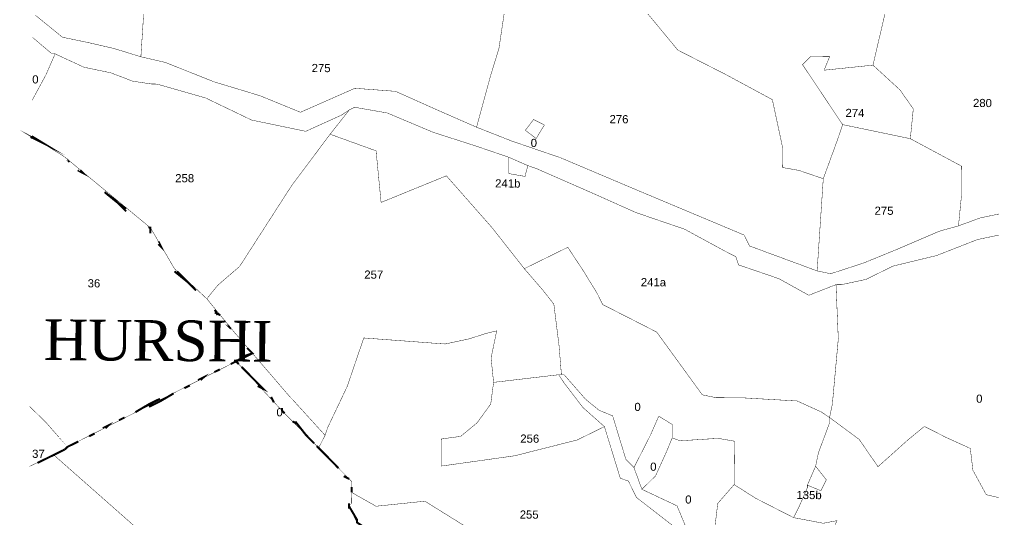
# Model space of a CAD drawing. Header units: metres. Extents: x 326467 to 340077, y 1811030 to 1824953.
# Drawn here: x 326540 to 327992, y 1821166 to 1821911 of the extents above; entities that cross this region are included whole.
import ezdxf

# ---------------------------------------------------------------- set-up
doc = ezdxf.new("R2010")
doc.units = ezdxf.units.M
doc.header["$MEASUREMENT"] = 0
for name, color, linetype in [('SURVEY NO.', 7, 'Continuous'), ('SURVEY PLOT BOUNDARY', 35, 'Continuous'), ('VILLAGE BOUNDARY', 212, 'Continuous'), ('VILLAGE NAME', 3, 'Continuous')]:
    doc.layers.add(name, color=color, linetype=linetype)
doc.styles.add('PDF Arial', font='arial.ttf')
doc.styles.get("Standard").update_dxf_attribs({"font": 'times.ttf'})

# ---------------------------------------------------------------- blocks, each defined once
blk = doc.blocks.new('16')
at = {"layer": 'SURVEY PLOT BOUNDARY', "lineweight": 18, "const_width": 0.6064283831244436}
for points in [[(326734.6445654974, 1822069.96627063), (326720.8637266642, 1821855.776931018), (326680.5330011257, 1821868.218090963), (326644.2134750052, 1821876.584984481), (326603.8515502576, 1821884.98307201), (326563.6768207642, 1821917.639594036)], [(326563.6768207642, 1821917.639594036), (326603.8515502576, 1821884.98307201), (326644.2134750052, 1821876.584984481), (326680.5330011257, 1821868.218090963), (326720.8637266642, 1821855.776931018), (326757.1832527847, 1821847.410037499), (326829.7286231749, 1821818.547033863), (326898.2939091325, 1821797.801369718), (326958.7431986268, 1821773.075021177), (327039.8726378392, 1821808.838787533), (327100.4779233786, 1821804.327801073), (327164.9384965147, 1821775.527185455), (327221.3453025083, 1821750.83194735), (327273.7409097338, 1821730.211059894), (327346.3175635567, 1821705.391128024), (327463.1736596945, 1821655.9696256), (327620.3293663855, 1821590.063890166), (327628.2893668037, 1821573.829212481), (327729.0693818365, 1821536.661703995), (327749.2503442103, 1821532.462660231), (327797.8843456899, 1821548.260618531), (327846.5495463785, 1821568.101649249), (327911.4468242172, 1821595.90404811), (327939.8062656959, 1821603.771832926), (327972.2393050108, 1821615.651496148), (328065.3712274921, 1821635.14939016)], [(328097.5234739257, 1821610.641401635), (327967.9473127114, 1821583.338110827), (327907.1236327089, 1821559.547590372), (327842.3198682736, 1821543.87440941), (327801.7395490629, 1821523.970990024), (327765.2953103299, 1821516.165593227), (327757.2104288521, 1821516.227981896), (327716.6613088503, 1821500.367634926), (327672.3817823118, 1821524.96920613), (327611.9012936084, 1821545.652482255), (327607.9524083848, 1821557.812894163), (327591.8451280707, 1821566.023815684), (327531.4582369945, 1821598.836309059), (327458.8816673952, 1821623.656240279), (327394.4210942592, 1821652.456855896), (327309.8108421821, 1821689.499587044), (327297.7147612861, 1821693.636242139), (327269.5113158525, 1821705.983819405), (327221.1269080451, 1821722.530440435), (327156.6040207147, 1821743.24491057), (327088.1010496015, 1821772.076804421), (327039.6542433761, 1821780.537280618), (327031.5382469129, 1821776.556596221), (327019.3484841662, 1821768.564034717), (326966.6096849915, 1821744.711041369), (326885.8858354964, 1821761.507216426), (326817.4141478158, 1821794.382182043), (326744.8062947839, 1821815.159041497), (326736.7214975297, 1821815.221429516), (326708.4556536781, 1821819.482861949), (326676.2098096174, 1821831.861633225), (326635.8478848698, 1821840.259720753), (326591.5370748985, 1821860.81822019), (326587.4946762715, 1821860.8494142), (326559.3796286419, 1821884.652369162), (326587.4946762715, 1821860.8494142), (326591.5370748985, 1821860.81822019), (326591.5058756895, 1821856.775147774), (326579.1602011214, 1821828.567223538), (326558.6555463955, 1821790.8193186), (326579.1602011214, 1821828.567223538), (326591.5058756895, 1821856.775147774), (326591.5370748985, 1821860.81822019), (326635.8478848698, 1821840.259720753), (326676.2098096174, 1821831.861633225), (326708.4556536781, 1821819.482861949), (326736.7214975297, 1821815.221429516), (326744.8062947839, 1821815.159041497), (326817.4141478158, 1821794.382182043), (326885.8858354964, 1821761.507216426), (326966.6096849915, 1821744.711041369), (327019.3484841662, 1821768.564034717), (327031.5382469129, 1821776.556596221), (327002.9604103211, 1821740.387220267), (326945.7735392282, 1821664.00556439), (326868.031399477, 1821543.306082631), (326835.4735633261, 1821515.254129743), (326819.1478043253, 1821495.163545), (326770.9817909811, 1821540.011672944), (326735.0679388015, 1821600.938507226), (326606.5212672614, 1821707.056606807), (326558.2408569499, 1821737.080153051), (326606.5212672614, 1821707.056606807), (326735.0679388015, 1821600.938507226), (326770.9817909811, 1821540.011672944), (326819.1478043253, 1821495.163545), (326859.1977363327, 1821446.334649084), (326887.2451857212, 1821413.771709736), (326862.8969436606, 1821401.829658495), (326611.2678327239, 1821274.385385364), (326590.9620735139, 1821262.412139463), (326554.4446785589, 1821245.137420509), (326590.9620735139, 1821262.412139463), (326743.5449101509, 1821127.805283386)], [(327841.5533872439, 1821968.42829136), (327812.2891687035, 1821843.31140647), (327739.463005432, 1821835.78675836), (327747.703882955, 1821855.939731772), (327719.4068398944, 1821856.158091789), (327707.1859621623, 1821844.122457219), (327767.1360636623, 1821754.706865792), (327758.8639869303, 1821730.510819963), (327738.2150364211, 1821674.063777482), (327701.9267937334, 1821686.473742767), (327677.7033485088, 1821690.703981191), (327677.921742972, 1821719.005488105), (327662.3136506523, 1821791.905652511), (327593.8730773072, 1821828.823606971), (327521.390105335, 1821865.77275544), (327457.3039227073, 1821943.090240054)], [(327267.3720696258, 1821952.642515036), (327254.5895219077, 1821867.831577621), (327242.1502497125, 1821827.494436136), (327221.3453025083, 1821750.83194735), (327164.9384965147, 1821775.527185455), (327100.4779233786, 1821804.327801073), (327039.8726378392, 1821808.838787533), (326958.7431986268, 1821773.075021177), (326898.2939091325, 1821797.801369718), (326829.7286231749, 1821818.547033863), (326757.1832527847, 1821847.410037499), (326720.8637266642, 1821855.776931018), (326734.6445654974, 1822069.96627063)], [(327457.3039227073, 1821943.090240054), (327521.390105335, 1821865.77275544), (327593.8730773072, 1821828.823606971), (327662.3136506523, 1821791.905652511), (327677.921742972, 1821719.005488105), (327677.7033485088, 1821690.703981191), (327701.9267937334, 1821686.473742767), (327738.2150364211, 1821674.063777482), (327729.0693818365, 1821536.661703995), (327628.2893668037, 1821573.829212481), (327620.3293663855, 1821590.063890166), (327463.1736596945, 1821655.9696256), (327346.3175635567, 1821705.391128024), (327273.7409097338, 1821730.211059894), (327221.3453025083, 1821750.83194735), (327242.1502497125, 1821827.494436136), (327254.5895219077, 1821867.831577621), (327267.3720696258, 1821952.642515036)], [(328017.5037912658, 1821194.797549259), (327981.1842651454, 1821203.164442778), (327961.2528964438, 1821239.708065873), (327957.4600914888, 1821272.083839213), (327921.2029637864, 1821288.536877565), (327888.9883189347, 1821304.958721257), (327864.5777626797, 1821284.930524532), (327819.7989645731, 1821244.842937724), (327791.8139978263, 1821285.492021254), (327747.5967854821, 1821318.17973794), (327751.795264378, 1821338.363905363), (327760.6288426488, 1821435.335255336), (327757.2104288521, 1821516.227981896), (327765.2953103299, 1821516.165593227), (327801.7395490629, 1821523.970990024), (327842.3198682736, 1821543.87440941), (327907.1236327089, 1821559.547590372), (327967.9473127114, 1821583.338110827), (328097.5234739257, 1821610.641401635)], [(327527.963924284, 1821146.01202998), (327459.6481484249, 1821199.102358328), (327447.7080635741, 1821223.454375505), (327435.6119826782, 1821227.5910306), (327411.9501232161, 1821304.596572518), (327379.8290759915, 1821333.147633459), (327351.812825812, 1821369.753645224), (327343.8216261849, 1821381.945250492), (327347.8640248119, 1821381.914056482), (327351.9064234391, 1821381.882862472), (327383.9651564693, 1821345.245656049), (327404.052521216, 1821328.917395036), (327424.2022843808, 1821320.675278855), (327443.9152586192, 1821255.830148846), (327455.9489410971, 1821243.607348918), (327467.8266275299, 1821211.169186909), (327520.1910348964, 1821186.505142812), (327532.0999205382, 1821158.110053219)], [(327216.696619064, 1821148.413988866), (327144.2760455098, 1821193.449282168), (327071.4498822383, 1821185.924634057), (327035.2239543949, 1821206.420829049), (327035.348751231, 1821222.593118714), (326987.2140213195, 1821271.484318425), (326987.2452205284, 1821275.527390841), (326995.4548146187, 1821291.637292488), (326999.5908950966, 1821303.735315077), (327028.3559262926, 1821364.163041306), (327053.1720722649, 1821436.751179443), (327174.3826433438, 1821427.729206523), (327210.8268820767, 1821435.53460332), (327235.1439249283, 1821443.433582145), (327251.3448028694, 1821447.351877873), (327242.9480135249, 1821406.983541729), (327246.7096192709, 1821370.564695972), (327242.4176269716, 1821338.251310651), (327221.9870709256, 1821310.105775084), (327197.5764304469, 1821290.07757901), (327169.2481881772, 1821286.25286661), (327168.936196087, 1821245.822142447), (327278.206682315, 1821261.152186704), (327371.3698040053, 1821284.693153132), (327411.9501232161, 1821304.596572518), (327435.6119826782, 1821227.5910306), (327447.7080635741, 1821223.454375505), (327459.6481484249, 1821199.102358328), (327527.963924284, 1821146.01202998)], [(327738.2952184261, 1821160.562217498), (327693.8908108277, 1821168.991499686), (327702.1004891417, 1821185.101400682), (327714.4461643597, 1821213.309409142), (327714.4773635688, 1821217.352481558), (327734.6271267335, 1821209.110365378), (327742.8368050475, 1821225.220266374), (327726.8230381369, 1821245.560405794), (327731.0215170328, 1821265.744573216), (327747.5343870641, 1821310.093593108), (327747.5967854821, 1821318.17973794), (327791.8139978263, 1821285.492021254), (327819.7989645731, 1821244.842937724), (327864.5777626797, 1821284.930524532), (327888.9883189347, 1821304.958721257), (327921.2029637864, 1821288.536877565), (327957.4600914888, 1821272.083839213), (327961.2528964438, 1821239.708065873), (327981.1842651454, 1821203.164442778), (328017.5037912658, 1821194.797549259)]]:
    blk.add_lwpolyline(points, dxfattribs=at)
for points in [[(328035.5589223851, 1821962.887894135), (328067.7735672368, 1821946.466050443), (328107.8234998941, 1821897.637238751), (328127.6924701777, 1821853.007470824), (328135.6213556104, 1821832.729720073), (328119.3579950277, 1821820.725280162), (328082.1337754192, 1821711.842988733), (328065.3712274921, 1821635.14939016), (327972.2393050108, 1821615.651496148), (327939.8062656959, 1821603.771832926), (327944.1918556223, 1821648.214435496), (327944.5350469215, 1821692.688232076), (327868.0408755313, 1821733.711646971), (327872.4264661075, 1821778.154333765), (327852.4326989879, 1821806.611812027), (327812.2891687035, 1821843.31140647), (327841.5533872439, 1821968.42829136), (327857.7855486177, 1821976.389658855), (327881.8841127824, 1821955.987131416), (328019.295646026, 1821950.883453574)], [(327868.0408755313, 1821733.711646971), (327767.1360636623, 1821754.706865792), (327707.1859621623, 1821844.122457219), (327719.4068398944, 1821856.158091789), (327747.703882955, 1821855.939731772), (327739.463005432, 1821835.78675836), (327812.2891687035, 1821843.31140647), (327852.4326989879, 1821806.611812027), (327872.4264661075, 1821778.154333765)], [(327269.5113158525, 1821705.983819405), (327269.3241205984, 1821681.725384907), (327293.5474815993, 1821677.495147133), (327297.7147612861, 1821693.636242139), (327309.8108421821, 1821689.499587044), (327394.4210942592, 1821652.456855896), (327458.8816673952, 1821623.656240279), (327531.4582369945, 1821598.836309059), (327591.8451280707, 1821566.023815684), (327607.9524083848, 1821557.812894163), (327611.9012936084, 1821545.652482255), (327672.3817823118, 1821524.96920613), (327716.6613088503, 1821500.367634926), (327757.2104288521, 1821516.227981896), (327760.6288426488, 1821435.335255336), (327751.795264378, 1821338.363905363), (327747.5967854821, 1821318.17973794), (327735.5319037952, 1821326.359465452), (327699.2748603164, 1821342.812503153), (327618.4574131942, 1821347.479460961), (327578.0330900286, 1821347.791403656), (327557.8521276548, 1821351.99044742), (327489.848343236, 1821445.511415709), (327409.3116896449, 1821486.566109488), (327401.3516050032, 1821502.800787822), (327381.3890370926, 1821535.301338501), (327357.4152697638, 1821571.876155605), (327292.4867084925, 1821540.030684977), (327244.445576208, 1821601.051101937), (327176.3169949531, 1821678.399780561), (327078.986593576, 1821638.717719126), (327071.4945812932, 1821715.598483057), (327002.9604103211, 1821740.387220267), (327031.5382469129, 1821776.556596221), (327039.6542433761, 1821780.537280618), (327088.1010496015, 1821772.076804421), (327156.6040207147, 1821743.24491057), (327221.1269080451, 1821722.530440435)], [(327322.4373096314, 1821754.095163027), (327310.1540334813, 1821733.973383624), (327294.0778681527, 1821746.227378211), (327306.3300293174, 1821762.306084548)], [(327322.4373096314, 1821754.095163027), (327306.3300293174, 1821762.306084548), (327294.0778681527, 1821746.227378211), (327310.1540334813, 1821733.973383624)], [(327868.0408755313, 1821733.711646971), (327944.5350469215, 1821692.688232076), (327944.1918556223, 1821648.214435496), (327939.8062656959, 1821603.771832926), (327911.4468242172, 1821595.90404811), (327846.5495463785, 1821568.101649249), (327797.8843456899, 1821548.260618531), (327749.2503442103, 1821532.462660231), (327729.0693818365, 1821536.661703995), (327738.2150364211, 1821674.063777482), (327758.8639869303, 1821730.510819963), (327767.1360636623, 1821754.706865792)], [(327292.4867084925, 1821540.030684977), (327320.534157881, 1821507.46774563), (327336.5479247916, 1821487.12760621), (327344.1648174842, 1821426.419047072), (327347.8640248119, 1821381.914056482), (327343.8216261849, 1821381.945250492), (327246.7096192709, 1821370.564695972), (327242.9480135249, 1821406.983541729), (327251.3448028694, 1821447.351877873), (327235.1439249283, 1821443.433582145), (327210.8268820767, 1821435.53460332), (327174.3826433438, 1821427.729206523), (327053.1720722649, 1821436.751179443), (327028.3559262926, 1821364.163041306), (326999.5908950966, 1821303.735315077), (326995.4548146187, 1821291.637292488), (326947.3512839162, 1821344.571564615), (326943.3400002745, 1821348.645831691), (326887.2451857212, 1821413.771709736), (326859.1977363327, 1821446.334649084), (326819.1478043253, 1821495.163545), (326835.4735633261, 1821515.254129743), (326868.031399477, 1821543.306082631), (326945.7735392282, 1821664.00556439), (327002.9604103211, 1821740.387220267), (327071.4945812932, 1821715.598483057), (327078.986593576, 1821638.717719126), (327176.3169949531, 1821678.399780561), (327244.445576208, 1821601.051101937)], [(327297.7147612861, 1821693.636242139), (327293.5474815993, 1821677.495147133), (327269.3241205984, 1821681.725384907), (327269.5113158525, 1821705.983819405)], [(327747.5967854821, 1821318.17973794), (327747.5343870641, 1821310.093593108), (327731.0215170328, 1821265.744573216), (327726.8230381369, 1821245.560405794), (327714.4773635688, 1821217.352481558), (327714.4461643597, 1821213.309409142), (327702.1004891417, 1821185.101400682), (327693.8908108277, 1821168.991499686), (327685.8371285589, 1821173.096960771), (327637.5152040432, 1821197.729810208), (327605.3316741769, 1821218.194726966), (327605.8308615212, 1821282.883885628), (327581.6075005204, 1821287.114123401), (327524.98221519, 1821283.507771019), (327512.886134294, 1821287.644426114), (327513.0421303391, 1821307.859788196), (327492.9235663834, 1821320.144976793), (327480.5778918153, 1821291.937052557), (327455.9489410971, 1821243.607348918), (327443.9152586192, 1821255.830148846), (327424.2022843808, 1821320.675278855), (327404.052521216, 1821328.917395036), (327383.9651564693, 1821345.245656049), (327351.9064234391, 1821381.882862472), (327347.8640248119, 1821381.914056482), (327344.1648174842, 1821426.419047072), (327336.5479247916, 1821487.12760621), (327320.534157881, 1821507.46774563), (327292.4867084925, 1821540.030684977), (327357.4152697638, 1821571.876155605), (327381.3890370926, 1821535.301338501), (327401.3516050032, 1821502.800787822), (327409.3116896449, 1821486.566109488), (327489.848343236, 1821445.511415709), (327557.8521276548, 1821351.99044742), (327578.0330900286, 1821347.791403656), (327618.4574131942, 1821347.479460961), (327699.2748603164, 1821342.812503153), (327735.5319037952, 1821326.359465452)], [(326987.2452205284, 1821275.527390841), (326987.2140213195, 1821271.484318425), (326931.0567241244, 1821328.524052288), (326862.8969436606, 1821401.829658495), (326887.2451857212, 1821413.771709736), (326943.3400002745, 1821348.645831691), (326947.3512839162, 1821344.571564615), (326995.4548146187, 1821291.637292488)], [(326987.2140213195, 1821271.484318425), (327035.348751231, 1821222.593118714), (327035.2239543949, 1821206.420829049), (327035.0991569089, 1821190.24845516), (327031.0255590727, 1821186.236576753), (327042.9656439236, 1821161.884559576), (327075.1802887752, 1821145.462715884), (327119.5534971646, 1821132.99036128), (327200.4333427048, 1821136.409548305), (327208.455741541, 1821128.261015453), (327228.5431062877, 1821111.93275444), (327268.8426326172, 1821095.448522079), (327289.0547942001, 1821095.292550731), (327195.3300867473, 1820998.976280809), (327146.8832805218, 1821007.436757006), (327004.8678471124, 1820939.796324713), (326883.3764825024, 1820912.430561661), (326859.8706197353, 1821009.651549885), (326851.9729335117, 1821033.972373052), (326743.5449101509, 1821127.805283386), (326590.9620735139, 1821262.412139463), (326611.2678327239, 1821274.385385364), (326862.8969436606, 1821401.829658495), (326931.0567241244, 1821328.524052288)], [(327246.7096192709, 1821370.564695972), (327343.8216261849, 1821381.945250492), (327351.812825812, 1821369.753645224), (327379.8290759915, 1821333.147633459), (327411.9501232161, 1821304.596572518), (327371.3698040053, 1821284.693153132), (327278.206682315, 1821261.152186704), (327168.936196087, 1821245.822142447), (327169.2481881772, 1821286.25286661), (327197.5764304469, 1821290.07757901), (327221.9870709256, 1821310.105775084), (327242.4176269716, 1821338.251310651)], [(326611.2678327239, 1821274.385385364), (326579.2090996936, 1821311.022591788), (326555.1339347798, 1821334.457403357), (326579.2090996936, 1821311.022591788)], [(327512.886134294, 1821287.644426114), (327504.6452567711, 1821267.491452701), (327488.1947851578, 1821231.228577642), (327467.8266275299, 1821211.169186909), (327455.9489410971, 1821243.607348918), (327480.5778918153, 1821291.937052557), (327492.9235663834, 1821320.144976793), (327513.0421303391, 1821307.859788196)], [(327605.3316741769, 1821218.194726966), (327580.8587188539, 1821190.080301185), (327576.5355273455, 1821153.723843448), (327564.2833661808, 1821137.645137111), (327560.2721667627, 1821141.719403537), (327532.0999205382, 1821158.110053219), (327520.1910348964, 1821186.505142812), (327467.8266275299, 1821211.169186909), (327488.1947851578, 1821231.228577642), (327504.6452567711, 1821267.491452701), (327512.886134294, 1821287.644426114), (327524.98221519, 1821283.507771019), (327581.6075005204, 1821287.114123401), (327605.8308615212, 1821282.883885628)], [(327714.4773635688, 1821217.352481558), (327726.8230381369, 1821245.560405794), (327742.8368050475, 1821225.220266374), (327734.6271267335, 1821209.110365378)], [(327035.2239543949, 1821206.420829049), (327071.4498822383, 1821185.924634057), (327144.2760455098, 1821193.449282168), (327216.696619064, 1821148.413988866), (327228.7926999599, 1821144.277333771), (327345.6488803214, 1821094.855830697), (327373.821126546, 1821078.465181015), (327377.7075291279, 1821058.218624924), (327421.9559406812, 1821029.573980654), (327429.9471403083, 1821017.382375386), (327301.1509593196, 1821091.155894986), (327289.0547942001, 1821095.292550731), (327268.8426326172, 1821095.448522079), (327228.5431062877, 1821111.93275444), (327208.455741541, 1821128.261015453), (327200.4333427048, 1821136.409548305), (327119.5534971646, 1821132.99036128), (327075.1802887752, 1821145.462715884), (327042.9656439236, 1821161.884559576), (327031.0255590727, 1821186.236576753), (327035.0991569089, 1821190.24845516)], [(327693.8908108277, 1821168.991499686), (327738.2952184261, 1821160.562217498), (327758.5384949943, 1821164.449319216), (327737.9208279178, 1821112.045348502), (327717.3966742448, 1821071.770595686), (327705.2381107071, 1821067.821106598), (327680.733956825, 1821035.663692625), (327680.6091599889, 1821019.491402959), (327664.4705962422, 1821023.659252714), (327628.2759511815, 1821048.198435248), (327596.0925055388, 1821068.663351357), (327580.3907307185, 1821129.43421494), (327564.2833661808, 1821137.645137111), (327576.5355273455, 1821153.723843448), (327580.8587188539, 1821190.080301185), (327605.3316741769, 1821218.194726966), (327637.5152040432, 1821197.729810208), (327685.8371285589, 1821173.096960771)]]:
    blk.add_lwpolyline(points, close=True, dxfattribs=at)
at = {"layer": 'VILLAGE BOUNDARY', "lineweight": 50, "const_width": 3.032141915622218}
for points in [[(326558.2304570811, 1821735.732445086), (326574.3378216188, 1821727.521522915), (326558.2429369207, 1821737.349694269)], [(326698.9044087262, 1821629.520762826), (326686.8395270393, 1821637.700490338), (326666.7521622925, 1821654.028751351), (326682.8282433975, 1821641.774757413), (326698.8732095172, 1821625.47769041)], [(326630.6198314262, 1821686.654079368), (326634.631115068, 1821682.579812292), (326626.5774327992, 1821686.685273377)], [(326747.0080236524, 1821576.586490049), (326751.0192230705, 1821572.512223623), (326747.0392228614, 1821580.629562465)], [(326774.9930746228, 1821535.937405868), (326787.0267571007, 1821523.714605941), (326803.0716389967, 1821507.417539587), (326791.0379565188, 1821519.640339515), (326770.950591772, 1821535.968600528)], [(326831.1190877352, 1821474.854516016), (326839.172770004, 1821470.74905493)], [(326835.1303713769, 1821470.78024894), (326831.1502869442, 1821478.897588432)], [(326883.2339020795, 1821417.845976812), (326887.2451857212, 1821413.771709736), (326875.0866221836, 1821409.822220649), (326862.8969436606, 1821401.829658495), (326854.7808629737, 1821397.848974748)], [(326866.9082273023, 1821397.755391419), (326862.8969436606, 1821401.829658495), (326871.0130243474, 1821405.810342242), (326887.2451857212, 1821413.771709736), (326879.2227026614, 1821421.920243238)], [(326806.0845472997, 1821373.964870964), (326814.2006279866, 1821377.945554711), (326810.1269459268, 1821373.933676955)], [(326830.4327051367, 1821385.906922856), (326838.5487858236, 1821389.887606603)], [(326870.9194267204, 1821393.681124993), (326882.9531091982, 1821381.458325065), (326903.0092747359, 1821361.086991636), (326894.9555924671, 1821365.192452721)], [(326793.8948687767, 1821365.97230881), (326785.7787880898, 1821361.991625063)], [(326733.0087903561, 1821334.095643523), (326749.2408675062, 1821342.057011667), (326769.546626716, 1821354.030257568)], [(326749.2720667152, 1821346.100084084), (326733.0399895651, 1821338.138715939), (326712.7342303552, 1821326.165470038)], [(326919.0230416465, 1821340.746852216), (326915.0429572138, 1821348.864191708)], [(326931.0879233335, 1821332.567124704), (326931.0567241244, 1821328.524052288), (326935.0679235425, 1821324.449785862)], [(326664.0378304576, 1821302.281366904), (326672.1539111445, 1821306.262050652), (326668.0802290847, 1821302.250172895)], [(326688.3859882946, 1821314.223418796), (326696.5020689815, 1821318.204102543)], [(326947.101690244, 1821312.226985284), (326955.1552882892, 1821308.121524849)], [(326979.1915382596, 1821279.632851927), (326967.1578557817, 1821291.855651855), (326951.1440888711, 1821312.195791275)], [(326651.8481519346, 1821294.28880475), (326643.7320712477, 1821290.308121003)], [(326607.1941506641, 1821270.373507607), (326611.2678327239, 1821274.385385364), (326627.4999098739, 1821282.346753509)], [(326590.9620735139, 1821262.412139463), (326607.1941506641, 1821270.373507607), (326590.9620735139, 1821262.412139463), (326566.6138314533, 1821250.470088221)], [(326983.2027376777, 1821275.558585501), (326987.2140213195, 1821271.484318425), (326995.2364201556, 1821263.335785573), (327011.2813862752, 1821247.03871857)], [(327015.2925856933, 1821242.964452144), (327007.2701868571, 1821251.112984996)], [(327031.3375518129, 1821226.66738514), (327023.2838695441, 1821230.772846225)], [(327035.286352813, 1821214.506973881), (327035.2239543949, 1821206.420829049)], [(327031.0567582818, 1821190.279649169), (327031.0255590727, 1821186.236576753), (327030.9943598637, 1821182.193504337)], [(327055.0305256105, 1821153.704832065), (327042.9656439236, 1821161.884559576), (327042.9968431326, 1821165.927631992), (327031.0255590727, 1821186.236576753)]]:
    blk.add_lwpolyline(points, dxfattribs=at)
for points in [[(326610.5324666795, 1821702.982340381), (326614.5437503213, 1821698.908073305)], [(326731.0254559508, 1821600.969701885), (326735.0679388015, 1821600.938507226), (326735.0055403835, 1821592.852362393), (326735.0679388015, 1821600.938507226)], [(326847.1640538548, 1821458.557449012), (326855.186452691, 1821450.40891616)]]:
    blk.add_lwpolyline(points, close=True, dxfattribs=at)
at = {"layer": 'VILLAGE BOUNDARY', "lineweight": 50}
blk.add_point((326558.2304570811, 1821735.732445086), dxfattribs=at)
at = {"layer": 'SURVEY NO.', "char_height": 12.12856766248887, "attachment_point": 7, "rotation": 359.5578739789213, "style": 'PDF Arial'}
for s, insert in [('275', (326975.3755958467, 1821832.902527605)), ('0', (326558.8490880404, 1821815.900175158)), ('280', (327961.3858392546, 1821780.817329642)), ('274', (327771.2667066953, 1821766.111170776)), ('276', (327419.4815649062, 1821756.695854459)), ('0', (327301.9702005053, 1821721.212752565)), ('258', (326771.9748117987, 1821668.696187789)), ('241b', (327248.9506090994, 1821660.972191694)), ('275', (327814.6103405369, 1821620.217342209)), ('257', (327053.8531016423, 1821525.005054347)), ('241a', (327466.1187321347, 1821513.737094539)), ('36', (326641.4001916721, 1821512.014580307)), ('0', (327966.070005649, 1821340.059879143)), ('0', (327456.5987706155, 1821327.818067183)), ('0', (326922.9040903574, 1821319.806493645)), ('256', (327286.4422059669, 1821280.611357638)), ('37', (326558.5859945224, 1821257.924819244)), ('0', (327480.1669482269, 1821238.683308665)), ('135b', (327698.1463349205, 1821196.568093685)), ('0', (327532.3441609892, 1821189.760914295)), ('255', (327285.5686281142, 1821167.40532998))]:
    blk.add_mtext(s, dxfattribs=dict(at, insert=insert))
at = {"layer": 'VILLAGE NAME', "insert": (326575.8765028557, 1821403.036247038), "char_height": 60.64283831244436, "width": 226.2995957712546, "attachment_point": 7, "rotation": 359.5578739789213}
blk.add_mtext('HURSHI', dxfattribs=at)

msp = doc.modelspace()

# ---------------------------------------------------------------- block references
msp.add_blockref('16', (0, 0))

doc.saveas('drawing.dxf')
